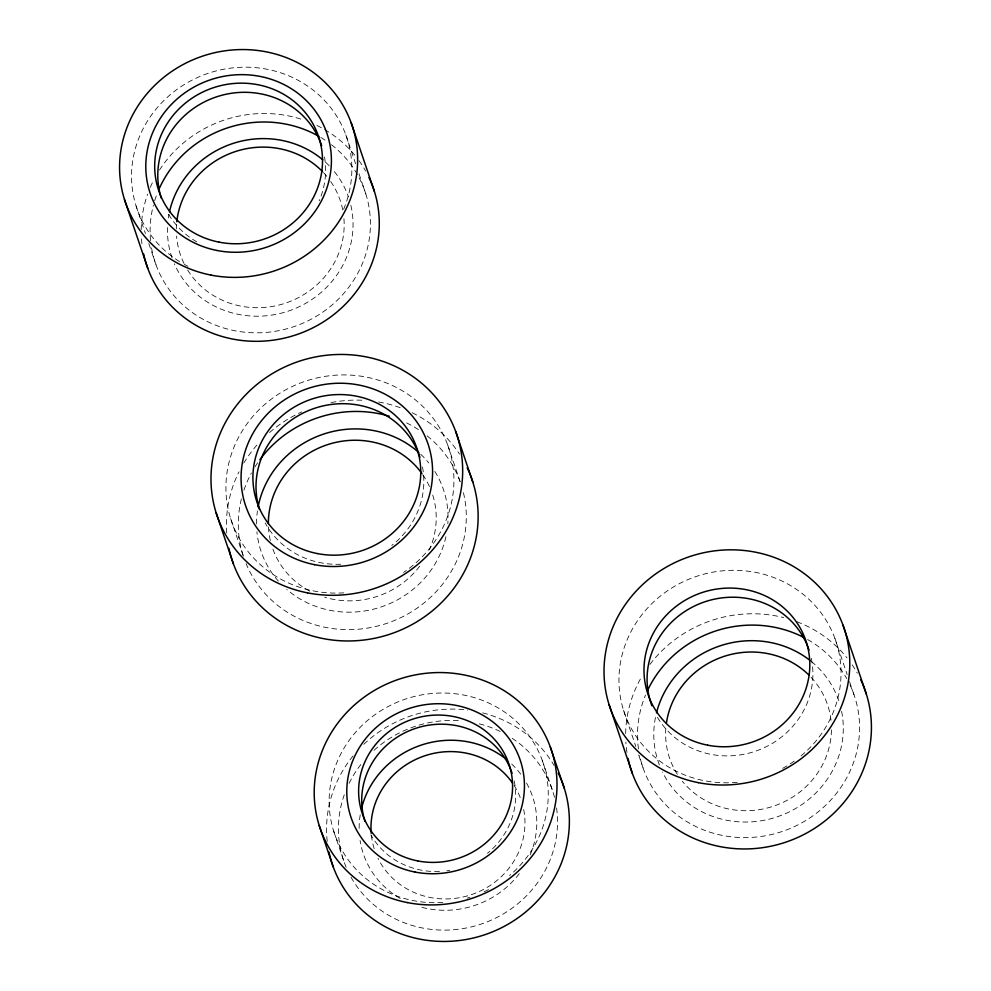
<?xml version="1.0" encoding="UTF-8"?>
<svg xmlns="http://www.w3.org/2000/svg" width="991" height="991" viewBox="0 0 991 991"><rect width="100%" height="100%" fill="white"/><g stroke="black" fill="none" stroke-linecap="round" stroke-linejoin="round"><path stroke-width="0.74" stroke-dasharray="4.96 3.72" d="M834.918 638.402L847.169 674.598M849.56 681.672L854.985 697.676M623.55 710.25L635.801 746.434M638.687 754.956L643.617 769.512M345.785 134.751L355.583 163.688M359.002 173.797L365.84 193.988M447.647 444.835L460.084 481.564M542.213 760.221L552.99 792.032M136.101 206.017L145.429 233.517M148.799 243.526L156.169 265.254M230.643 518.59L243.575 556.793M333.67 831.115L344.447 862.913M626.956 752.392A123.553 116.901 -18.7 0 1 625.854 742.135M625.668 733.637A123.553 116.901 -18.7 0 1 641.908 676.37M649.91 664.428A123.553 116.901 -18.7 0 1 783.683 617.604M796.9 621.753A123.553 116.901 -18.7 0 1 847.008 657.875M852.149 664.825A123.553 116.901 -18.7 0 1 857.314 673.174M849.993 684.905A111.649 105.628 -18.7 0 1 782.295 831.449A111.649 105.628 -18.7 0 1 639.69 755.86M638.464 748.874A111.649 105.628 -18.7 0 1 645.513 695.075M807.628 639.542A111.649 105.628 -18.7 0 1 846.748 678.624M737.193 782.295A111.649 105.628 -18.7 0 1 622.509 653.317A111.649 105.628 -18.7 0 1 790.211 585.384A111.649 105.628 -18.7 0 1 799.675 756.988M794.225 761.113A111.649 105.628 -18.7 0 1 780.474 769.524M811.27 658.259A83.368 78.871 -18.7 0 1 757.285 750.559A83.368 78.871 -18.7 0 1 656.141 714.982M841.607 711.34A95.272 90.131 -18.7 0 1 777.477 816.733A95.272 90.131 -18.7 0 1 662.483 772.063M659.399 764.978A95.272 90.131 -18.7 0 1 655.881 715.378M811.369 661.505A95.272 90.131 -18.7 0 1 839.365 702.607M811.022 677.225A83.368 78.871 -18.7 0 1 831.226 722.773M831.449 729.834A83.368 78.871 -18.7 0 1 774.293 805.918A83.368 78.871 -18.7 0 1 682.328 781.23M677.373 774.343A83.368 78.871 -18.7 0 1 665.816 728.633M141.936 243.774A119.688 113.234 -18.7 0 1 141.329 236.49M141.218 229.615A119.688 113.234 -18.7 0 1 147.622 194.162M150.285 187.349A119.688 113.234 -18.7 0 1 153.617 180.226M159.464 170.068A119.688 113.234 -18.7 0 1 304.113 120.159M316.947 125.473A119.688 113.234 -18.7 0 1 355.633 156.219M359.015 160.666A119.688 113.234 -18.7 0 1 365.617 171.047M331.452 144.723A110.757 104.786 -18.7 0 1 314.37 317.43A110.757 104.786 -18.7 0 1 151.487 247.601M150.558 240.652A110.757 104.786 -18.7 0 1 153.419 205.149M154.695 200.678A110.757 104.786 -18.7 0 1 157.433 192.886M320.811 137.452A110.757 104.786 -18.7 0 1 327.03 141.478M179.507 261.562A110.757 104.786 -18.7 0 1 146.705 122.314A110.757 104.786 -18.7 0 1 290.797 76.703A110.757 104.786 -18.7 0 1 343.456 209.658M187.98 266.306A110.757 104.786 -18.7 0 1 184.289 264.362M324.515 156.999A84.371 79.825 -18.7 0 1 319.226 200.839M196.738 241.816A84.371 79.825 -18.7 0 1 166.946 211.492M350.864 205.335A93.303 88.273 -18.7 0 1 287.96 311.224A93.303 88.273 -18.7 0 1 174.379 263.829M172.087 257.957A93.303 88.273 -18.7 0 1 167.516 226.889M168.346 218.032A93.303 88.273 -18.7 0 1 168.978 214.254M325.655 162.326A93.303 88.273 -18.7 0 1 329.297 165.881M334.351 171.592A93.303 88.273 -18.7 0 1 348.411 196.85M330.697 181.514A84.371 79.825 -18.7 0 1 342.787 210.228M343.939 218.714A84.371 79.825 -18.7 0 1 284.875 303.345A84.371 79.825 -18.7 0 1 187.46 269.701M184.029 263.445A84.371 79.825 -18.7 0 1 176.559 236.093M176.336 228.946A84.371 79.825 -18.7 0 1 176.522 224.647M323.487 172.607A84.371 79.825 -18.7 0 1 327.265 176.931M226.753 533.009A126.538 119.713 -18.7 0 1 238.992 471.79M243.761 463.094A126.538 119.713 -18.7 0 1 259.072 442.68M269.552 432.51A126.538 119.713 -18.7 0 1 301.685 411.971M331.006 402.594A126.538 119.713 -18.7 0 1 365.32 400.401M378.624 401.999A126.538 119.713 -18.7 0 1 401.442 408.156M412.231 412.776A126.538 119.713 -18.7 0 1 459.527 454.101M463.429 492.663A114.622 108.44 -18.7 0 1 385.809 623.673A114.622 108.44 -18.7 0 1 246.09 563.619M243.006 555.133A114.622 108.44 -18.7 0 1 241.531 498.287M243.922 490.173A114.622 108.44 -18.7 0 1 251.404 473.004M254.984 466.86A114.622 108.44 -18.7 0 1 257.66 462.785M406.595 422.922A114.622 108.44 -18.7 0 1 421.41 431.605M427.084 435.842A114.622 108.44 -18.7 0 1 460.233 481.985M343.815 592.853A114.622 108.44 -18.7 0 1 231.126 454.931A114.622 108.44 -18.7 0 1 408.094 394.418A114.622 108.44 -18.7 0 1 403.56 572.414M422.476 466.947A84.371 79.825 -18.7 0 1 391.767 545.446M340.78 564.238A84.371 79.825 -18.7 0 1 265.179 522.901M432.733 495.079A84.371 79.825 -18.7 0 1 429.351 549.844M419.639 566.257A84.371 79.825 -18.7 0 1 324.639 597.214M309.712 591.082A84.371 79.825 -18.7 0 1 272.29 547.366M270.345 540.504A84.371 79.825 -18.7 0 1 268.437 526.382M422.736 474.652A84.371 79.825 -18.7 0 1 429.71 487.089M434.838 471.443A96.288 91.098 -18.7 0 1 447.833 523.694M445.938 536.688A96.288 91.098 -18.7 0 1 380.891 607.037A96.288 91.098 -18.7 0 1 286.771 589.447M278.36 581.135A96.288 91.098 -18.7 0 1 256.904 531.758M256.52 523.942A96.288 91.098 -18.7 0 1 257.449 510.873M420.741 454.287A96.288 91.098 -18.7 0 1 428.756 462.946M327.241 841.446A122.066 115.489 -18.7 0 1 353.341 755.563M363.784 744.315A122.066 115.489 -18.7 0 1 467.702 710.064M482.691 712.888A122.066 115.489 -18.7 0 1 554.056 765.386M512.124 738.258A110.162 104.216 -18.7 0 1 554.948 799.204M556.57 807.925A110.162 104.216 -18.7 0 1 481.304 924.021A110.162 104.216 -18.7 0 1 351.074 877.308M346.181 867.311A110.162 104.216 -18.7 0 1 344.273 794.794M349.067 783.373A110.162 104.216 -18.7 0 1 361.938 763.157M374.003 750.348A110.162 104.216 -18.7 0 1 459.316 720.68M479.31 723.851A110.162 104.216 -18.7 0 1 500.158 731.445M442.804 902.442A110.162 104.216 -18.7 0 1 332.926 773.921A110.162 104.216 -18.7 0 1 497.42 707.512A110.162 104.216 -18.7 0 1 509.572 875.487M488.501 889.596A110.162 104.216 -18.7 0 1 483.249 892.16M469.92 897.301A110.162 104.216 -18.7 0 1 467.207 898.119M514.168 780.883A77.409 73.235 -18.7 0 1 487.461 853.276M449.679 870.395A77.409 73.235 -18.7 0 1 446.842 870.829M439.484 871.473A77.409 73.235 -18.7 0 1 370.807 834.781M523.694 809.511A77.409 73.235 -18.7 0 1 471.22 894.712A77.409 73.235 -18.7 0 1 378.042 858.342M374.177 848.63A77.409 73.235 -18.7 0 1 371.303 834.546M514.056 785.355A77.409 73.235 -18.7 0 1 521.365 800.666M526.543 783.101A89.314 84.508 -18.7 0 1 529.541 856.286M519.272 873.666A89.314 84.508 -18.7 0 1 419.602 906.691M400.191 898.441A89.314 84.508 -18.7 0 1 360.08 840.479M359.138 828.414A89.314 84.508 -18.7 0 1 360.489 813.289M511.69 764.011A89.314 84.508 -18.7 0 1 521.662 775.457"/><path stroke-width="1.49" d="M843.007 625.197L866.332 694.072M609.106 704.7L632.419 773.587M455.749 431.63L472.918 482.357M351.087 122.562L374.35 191.288M550.315 747.016L564.35 788.427M124.494 199.587L147.77 268.301M216.199 513.053L233.381 563.78M319.226 825.565L333.249 866.989M860.758 679.838A123.553 116.901 -18.7 0 1 785.962 842.102A123.553 116.901 -18.7 0 1 628.071 758.474M647.371 690.826A111.649 105.628 -18.7 0 1 804.197 637.671M651.905 705.741A83.368 78.871 -18.7 0 1 703.511 602.255A83.368 78.871 -18.7 0 1 809.028 650.046M656.488 712.839A95.272 90.131 -18.7 0 1 810.353 660.687M666.435 722.984A83.368 78.871 -18.7 0 1 723.492 656.575A83.368 78.871 -18.7 0 1 809.028 675.181M368.949 177.5A119.688 113.234 -18.7 0 1 296.495 334.685A119.688 113.234 -18.7 0 1 143.559 253.671M159.043 189.07A110.757 104.786 -18.7 0 1 318.867 136.324M161.26 198.064A84.371 79.825 -18.7 0 1 217.066 96.672A84.371 79.825 -18.7 0 1 321.691 145.764M169.498 211.752A93.303 88.273 -18.7 0 1 231.906 143.806A93.303 88.273 -18.7 0 1 322.769 159.799M176.782 221.786A84.371 79.825 -18.7 0 1 234.186 151.957A84.371 79.825 -18.7 0 1 322.496 171.567M467.207 467.777A126.538 119.713 -18.7 0 1 390.615 633.955A126.538 119.713 -18.7 0 1 228.921 548.308M259.877 459.675A114.622 108.44 -18.7 0 1 389.215 416.195M259.481 509.461A84.371 79.825 -18.7 0 1 315.287 408.069A84.371 79.825 -18.7 0 1 419.924 457.173M268.375 523.521A84.371 79.825 -18.7 0 1 327.662 444.612A84.371 79.825 -18.7 0 1 421.906 473.487M258.106 506.971A96.288 91.098 -18.7 0 1 323.041 434.269A96.288 91.098 -18.7 0 1 418.797 452.503M558.218 773.091A122.066 115.489 -18.7 0 1 485.652 934.439A122.066 115.489 -18.7 0 1 328.962 852.062M364.899 821.229A77.409 73.235 -18.7 0 1 416.096 728.199A77.409 73.235 -18.7 0 1 512.087 773.253M371.191 833.245A77.409 73.235 -18.7 0 1 423.405 756.269A77.409 73.235 -18.7 0 1 512.595 783.175M361.442 808.792A89.314 84.508 -18.7 0 1 505.918 759.007M698.333 782.655A123.553 116.901 -18.7 0 0 844.691 630.127A123.553 116.901 -18.7 0 0 637.671 589.472A123.553 116.901 -18.7 0 0 698.333 782.655M707.624 745.17A83.368 78.871 -18.7 0 0 806.377 642.267A83.368 78.871 -18.7 0 0 666.695 614.829A83.368 78.871 -18.7 0 0 707.624 745.17M210.934 275.089A119.688 113.234 -18.7 0 0 352.709 127.343A119.688 113.234 -18.7 0 0 152.18 87.964A119.688 113.234 -18.7 0 0 210.934 275.089M217.029 250.488A93.303 88.273 -18.7 0 0 327.563 135.309A93.303 88.273 -18.7 0 0 171.22 104.6A93.303 88.273 -18.7 0 0 217.029 250.488M219.098 242.151A84.371 79.825 -18.7 0 0 319.04 137.997A84.371 79.825 -18.7 0 0 177.674 110.236A84.371 79.825 -18.7 0 0 219.098 242.151M307.569 592.878A126.538 119.713 -18.7 0 0 457.458 436.684A126.538 119.713 -18.7 0 0 245.458 395.05A126.538 119.713 -18.7 0 0 307.569 592.878M314.568 564.672A96.288 91.098 -18.7 0 0 428.62 445.814A96.288 91.098 -18.7 0 0 267.297 414.127A96.288 91.098 -18.7 0 0 314.568 564.672M317.318 553.56A84.371 79.825 -18.7 0 0 417.273 449.406A84.371 79.825 -18.7 0 0 275.894 421.646A84.371 79.825 -18.7 0 0 317.318 553.56M407.375 902.578A122.066 115.489 -18.7 0 0 551.975 751.896A122.066 115.489 -18.7 0 0 347.457 711.724A122.066 115.489 -18.7 0 0 407.375 902.578M414.944 872.03A89.314 84.508 -18.7 0 0 520.758 761.782A89.314 84.508 -18.7 0 0 371.105 732.386A89.314 84.508 -18.7 0 0 414.944 872.03M417.707 860.919A77.409 73.235 -18.7 0 0 509.399 765.374A77.409 73.235 -18.7 0 0 379.702 739.893A77.409 73.235 -18.7 0 0 417.707 860.919"/></g></svg>
